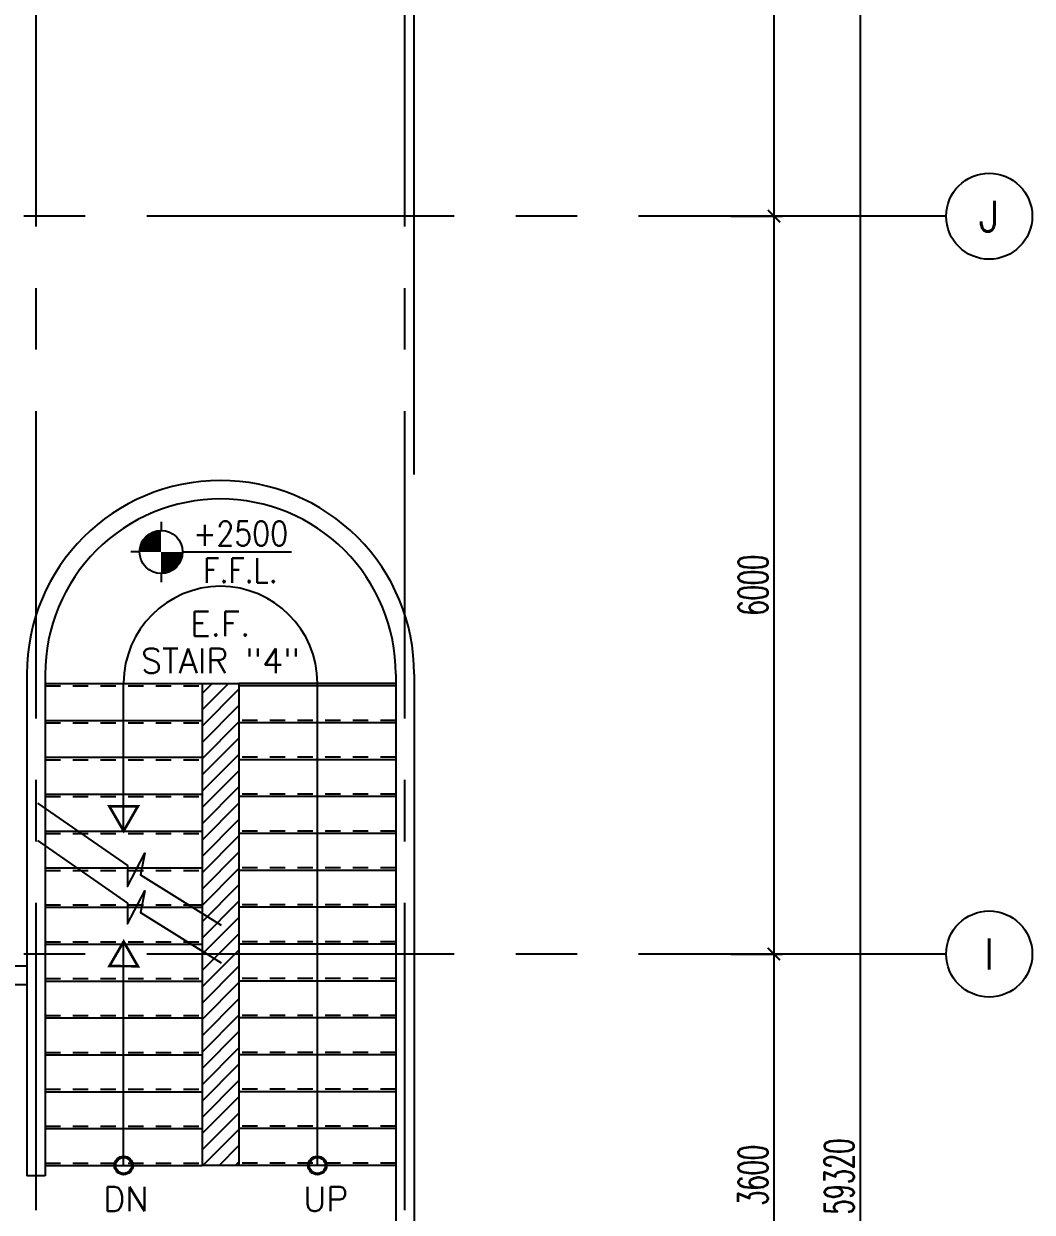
# Model space of a CAD drawing. Extents: x 276011.4 to 276105.3, y 57291.9 to 57371.4.
# Drawn here: x 276097.12 to 276105.32, y 57327.88 to 57337.55 of the extents above; entities that cross this region are included whole.
import ezdxf
from ezdxf.enums import TextEntityAlignment as Align

# ---------------------------------------------------------------- set-up
doc = ezdxf.new("R2010")
doc.units = 0
doc.header["$MEASUREMENT"] = 0
doc.header["$PDMODE"] = 34
doc.linetypes.add('CENTERX2', pattern=[4, 2.5, -0.5, 0.5, -0.5])
doc.linetypes.add('HIDDEN2', pattern=[0.1875, 0.125, -0.0625])
doc.layers.get('0').update_dxf_attribs({"linetype": 'CONTINUOUS'})
doc.layers.get('DEFPOINTS').update_dxf_attribs({"linetype": 'CONTINUOUS'})
for name, color, linetype in [('AX-CR', 2, 'CONTINUOUS'), ('AX-DIM', 4, 'CONTINUOUS'), ('AX-TXT', 2, 'CONTINUOUS'), ('AXES', 11, 'CENTERX2'), ('HAT', 8, 'CONTINUOUS'), ('Hatch', 11, 'CONTINUOUS'), ('LEV-PL', 3, 'CONTINUOUS'), ('RM-NAME', 2, 'CONTINUOUS'), ('ROOF', 7, 'CONTINUOUS'), ('STR', 5, 'CONTINUOUS'), ('WALL', 2, 'CONTINUOUS')]:
    doc.layers.add(name, color=color, linetype=linetype)
doc.styles.add('ROMANS', font='ROMANS.shx', dxfattribs={"width": 0.6})
doc.styles.add('S', font='ROMANS.SHX')
doc.dimstyles.new('STANDARD in', dxfattribs={"dimtxt": 0.24, "dimasz": 0.1, "dimexe": 0.07, "dimexo": 0.05, "dimgap": 0.05, "dimtad": 1, "dimdec": 0, "dimlfac": 1000, "dimzin": 0, "dimdsep": 46, "dimtxsty": 'ROMANS', "dimblk": 'ARCHTICK', "dimcen": 0.05, "dimdle": 0.05, "dimclrd": 4, "dimclre": 4, "dimclrt": 2, "dimadec": 0, "dimazin": 0, "dimtfac": 1, "dimtdec": 0, "dimtmove": 2, "dimatfit": 3, "dimfxl": 0, "dimtolj": 1, "dimtzin": 0, "dimarcsym": 0})

# ---------------------------------------------------------------- blocks, each defined once
blk = doc.blocks.new('_ARCHTICK')
at = {"color": 0, "linetype": 'ByBlock', "const_width": 0.15}
blk.add_lwpolyline([(-0.5, -0.5), (0.5, 0.5)], dxfattribs=at)
blk = doc.blocks.new('*D603')
at = {"layer": 'AX-DIM', "color": 4, "lineweight": -2, "ltscale": 0.3}
for p, q in [((276095.0155, 57370.0113), (276100.3405, 57370.0113)), ((276095.0655, 57369.3613), (276095.0655, 57370.0813)), ((276100.2905, 57333.8829), (276100.2905, 57370.0813))]:
    blk.add_line(p, q, dxfattribs=at)
at = {"layer": 'DEFPOINTS', "color": 0, "ltscale": 0.3}
for p in [(276100.2905, 57370.0113), (276095.0655, 57369.3113), (276100.2905, 57333.8329)]:
    blk.add_point(p, dxfattribs=at)
at = {"layer": 'AX-DIM', "color": 4, "lineweight": -2, "ltscale": 0.3, "xscale": 0.1, "yscale": 0.1, "zscale": 0.1, "rotation": 180}
blk.add_blockref('_ARCHTICK', (276095.0655, 57370.0113), dxfattribs=at)
at = {"layer": 'AX-DIM', "color": 4, "lineweight": -2, "ltscale": 0.3, "xscale": 0.1, "yscale": 0.1, "zscale": 0.1}
blk.add_blockref('_ARCHTICK', (276100.2905, 57370.0113), dxfattribs=at)
at = {"layer": 'AX-DIM', "color": 2, "ltscale": 0.3, "insert": (276097.678, 57370.1813), "char_height": 0.24, "attachment_point": 5, "style": 'ROMANS'}
blk.add_mtext('\\A1;5225', dxfattribs=at)
blk = doc.blocks.new('*D601')
at = {"layer": 'AX-DIM', "color": 4, "lineweight": -2, "ltscale": 0.3}
for p, q in [((276095.1155, 57357.8329), (276103.9855, 57357.8329)), ((276103.9155, 57357.8829), (276103.9155, 57298.4629)), ((276095.1155, 57298.5129), (276103.9855, 57298.5129))]:
    blk.add_line(p, q, dxfattribs=at)
at = {"layer": 'DEFPOINTS', "color": 0, "ltscale": 0.3}
for p in [(276095.0655, 57357.8329), (276095.0655, 57298.5129), (276103.9155, 57298.5129)]:
    blk.add_point(p, dxfattribs=at)
at = {"layer": 'AX-DIM', "color": 4, "lineweight": -2, "ltscale": 0.3, "xscale": 0.1, "yscale": 0.1, "zscale": 0.1}
for p, rotation in [((276103.9155, 57357.8329), 90), ((276103.9155, 57298.5129), 270)]:
    blk.add_blockref('_ARCHTICK', p, dxfattribs=dict(at, rotation=rotation))
at = {"layer": 'AX-DIM', "color": 2, "ltscale": 0.3, "insert": (276103.7455, 57328.1729), "char_height": 0.24, "attachment_point": 5, "rotation": 90, "style": 'ROMANS'}
blk.add_mtext('\\A1;59320', dxfattribs=at)
blk = doc.blocks.new('*D596')
at = {"layer": 'AX-DIM', "color": 4, "lineweight": -2, "ltscale": 0.3}
for p, q in [((276103.2155, 57336.0329), (276103.2155, 57329.9329)), ((276102.8655, 57335.9829), (276103.2855, 57335.9829)), ((276102.8655, 57329.9829), (276103.2855, 57329.9829))]:
    blk.add_line(p, q, dxfattribs=at)
at = {"layer": 'DEFPOINTS', "color": 0, "ltscale": 0.3}
for p in [(276102.8155, 57335.9829), (276102.8155, 57329.9829), (276103.2155, 57329.9829)]:
    blk.add_point(p, dxfattribs=at)
at = {"layer": 'AX-DIM', "color": 4, "lineweight": -2, "ltscale": 0.3, "xscale": 0.1, "yscale": 0.1, "zscale": 0.1}
for p, rotation in [((276103.2155, 57335.9829), 90), ((276103.2155, 57329.9829), 270)]:
    blk.add_blockref('_ARCHTICK', p, dxfattribs=dict(at, rotation=rotation))
at = {"layer": 'AX-DIM', "color": 2, "ltscale": 0.3, "insert": (276103.0455, 57332.9829), "char_height": 0.24, "attachment_point": 5, "rotation": 90, "style": 'ROMANS'}
blk.add_mtext('\\A1;6000', dxfattribs=at)
blk = doc.blocks.new('AXR')
at = {"layer": 'AX-CR'}
blk.add_circle((350, 0), 350, dxfattribs=at)
at = {"layer": 'AX-TXT', "style": 'ROMANS'}
blk.add_attdef('AX', text='', height=250, dxfattribs=at).set_placement((350, 0), align=Align.MIDDLE)
blk = doc.blocks.new('*D592')
at = {"layer": 'AX-DIM', "color": 4, "lineweight": -2, "ltscale": 0.3}
for p, q in [((276103.2155, 57330.0329), (276103.2155, 57326.3329)), ((276102.8655, 57329.9829), (276103.2855, 57329.9829)), ((276102.8655, 57326.3829), (276103.2855, 57326.3829))]:
    blk.add_line(p, q, dxfattribs=at)
at = {"layer": 'DEFPOINTS', "color": 0, "ltscale": 0.3}
for p in [(276102.8155, 57329.9829), (276102.8155, 57326.3829), (276103.2155, 57326.3829)]:
    blk.add_point(p, dxfattribs=at)
at = {"layer": 'AX-DIM', "color": 4, "lineweight": -2, "ltscale": 0.3, "xscale": 0.1, "yscale": 0.1, "zscale": 0.1}
for p, rotation in [((276103.2155, 57329.9829), 90), ((276103.2155, 57326.3829), 270)]:
    blk.add_blockref('_ARCHTICK', p, dxfattribs=dict(at, rotation=rotation))
at = {"layer": 'AX-DIM', "color": 2, "ltscale": 0.3, "insert": (276103.0455, 57328.1829), "char_height": 0.24, "attachment_point": 5, "rotation": 90, "style": 'ROMANS'}
blk.add_mtext('\\A1;3600', dxfattribs=at)
blk = doc.blocks.new('*D588')
at = {"layer": 'AX-DIM', "color": 4, "lineweight": -2, "ltscale": 0.3}
for p, q in [((276102.8655, 57343.1829), (276103.2855, 57343.1829)), ((276103.2155, 57343.2329), (276103.2155, 57335.9329)), ((276102.8655, 57335.9829), (276103.2855, 57335.9829))]:
    blk.add_line(p, q, dxfattribs=at)
at = {"layer": 'DEFPOINTS', "color": 0, "ltscale": 0.3}
for p in [(276102.8155, 57343.1829), (276102.8155, 57335.9829), (276103.2155, 57335.9829)]:
    blk.add_point(p, dxfattribs=at)
at = {"layer": 'AX-DIM', "color": 4, "lineweight": -2, "ltscale": 0.3, "xscale": 0.1, "yscale": 0.1, "zscale": 0.1}
for p, rotation in [((276103.2155, 57343.1829), 90), ((276103.2155, 57335.9829), 270)]:
    blk.add_blockref('_ARCHTICK', p, dxfattribs=dict(at, rotation=rotation))
at = {"layer": 'AX-DIM', "color": 2, "ltscale": 0.3, "insert": (276103.0455, 57339.5829), "char_height": 0.24, "attachment_point": 5, "rotation": 90, "style": 'ROMANS'}
blk.add_mtext('\\A1;7200', dxfattribs=at)
blk = doc.blocks.new('LEV1')
at = {"layer": 'LEV-PL'}
for p, q in [((0, 245), (0, 175)), ((-175, 0), (-245, 0)), ((175, 0), (1061.3, 0)), ((0, -175), (0, -245))]:
    blk.add_line(p, q, dxfattribs=at)
at = {"layer": 'LEV-PL', "const_width": 175}
for points in [[(-87.5, 0, -0.414214), (0, 87.5, -1)], [(87.5, 0, -0.414214), (0, -87.5, -1)]]:
    blk.add_lwpolyline(points, format="xyb", dxfattribs=at)
at = {"layer": 'LEV-PL'}
blk.add_circle((0, 0), 175, dxfattribs=at)
at = {"layer": 'LEV-PL', "color": 4, "style": 'S', "width": 0.85}
for tag, p in [('+0000', (646.1, 50)), ('F.F.L.', (646.1, -250))]:
    blk.add_attdef(tag, text='', height=200, dxfattribs=at).set_placement(p, align=Align.CENTER)

msp = doc.modelspace()

# ---------------------------------------------------------------- hatches: boundary and pattern name
at = {"layer": 'Hatch', "linetype": 'ByBlock', "ltscale": 0.3}
h = msp.add_hatch(dxfattribs=at)
h.set_pattern_fill('ANSI31', color=256, scale=0.75, style=0)
h.set_pattern_definition([(45, (0, 0), (-0.066291260736, 0.066291260736), [])])
h.paths.add_polyline_path([(276098.8655, 57332.1831), (276098.5655, 57332.1831), (276098.5655, 57330.0079), (276098.6056, 57329.9829), (276098.8655, 57329.9829)])
h.paths.add_polyline_path([(276098.8655, 57329.9829), (276098.5655, 57329.9829), (276098.5655, 57328.2631), (276098.8655, 57328.2631)])

# ---------------------------------------------------------------- linework, layer by layer
for points in [[(276097.2276, 57331.2109), (276097.9589, 57330.7031), (276097.9589, 57330.5328), (276098.0993, 57330.8017), (276098.0642, 57330.6263), (276098.7195, 57330.2172)], [(276097.2276, 57330.9055), (276097.9589, 57330.3977), (276097.9589, 57330.2274), (276098.0993, 57330.4963), (276098.0642, 57330.321), (276098.7195, 57329.9118)]]:
    msp.add_lwpolyline(points)
at = {"layer": 'AXES'}
for p, q in [((276097.2155, 57291.8986), (276097.2155, 57370.7113)), ((276100.2155, 57291.8986), (276100.2155, 57370.7113)), ((276104.6155, 57335.9829), (276036.5755, 57335.9829)), ((276104.6155, 57335.9829), (276052.5255, 57335.9829)), ((276104.6155, 57329.9829), (276052.5255, 57329.9829))]:
    msp.add_line(p, q, dxfattribs=at)
at = {"layer": 'ROOF'}
for p, q in [((276098.5655, 57332.1831), (276098.5655, 57328.2631)), ((276098.5655, 57332.1831), (276098.8655, 57332.1831)), ((276098.8655, 57332.1831), (276098.8655, 57328.2631)), ((276097.1405, 57329.8829), (276095.0655, 57329.8829)), ((276097.1405, 57329.7329), (276095.0655, 57329.7329)), ((276098.8655, 57328.2631), (276098.5655, 57328.2631))]:
    msp.add_line(p, q, dxfattribs=at)
at = {"layer": 'STR'}
for p, q in [((276097.2905, 57332.1831), (276098.5655, 57332.1831)), ((276097.928, 57330.9831), (276097.928, 57332.1856)), ((276100.1405, 57332.1831), (276098.8655, 57332.1831)), ((276100.1405, 57332.1631), (276098.8655, 57332.1631)), ((276099.503, 57328.2631), (276099.503, 57332.1856)), ((276097.2905, 57331.8831), (276098.5655, 57331.8831)), ((276100.1405, 57331.8631), (276098.8655, 57331.8631)), ((276097.2905, 57331.5831), (276098.5655, 57331.5831)), ((276100.1405, 57331.5631), (276098.8655, 57331.5631)), ((276097.2905, 57331.2831), (276098.5655, 57331.2831)), ((276100.1405, 57331.2631), (276098.8655, 57331.2631)), ((276097.2905, 57330.9831), (276098.5655, 57330.9831)), ((276100.1405, 57330.9631), (276098.8655, 57330.9631)), ((276097.2905, 57330.6831), (276098.5655, 57330.6831)), ((276100.1405, 57330.6631), (276098.8655, 57330.6631)), ((276098.4537, 57330.3831), (276098.5655, 57330.3831)), ((276097.2905, 57330.3631), (276098.5655, 57330.3631)), ((276098.4857, 57330.3631), (276098.5655, 57330.3631)), ((276100.1405, 57330.3631), (276098.8655, 57330.3631)), ((276097.2905, 57330.0631), (276098.5655, 57330.0631)), ((276097.928, 57328.2631), (276097.928, 57330.0631)), ((276100.1405, 57330.0631), (276098.8655, 57330.0631)), ((276097.2905, 57329.7631), (276098.5655, 57329.7631)), ((276100.1405, 57329.7631), (276098.8655, 57329.7631)), ((276097.2905, 57329.4631), (276098.5655, 57329.4631)), ((276100.1405, 57329.4631), (276098.8655, 57329.4631)), ((276097.2905, 57329.1631), (276098.5655, 57329.1631)), ((276100.1405, 57329.1631), (276098.8655, 57329.1631)), ((276097.2905, 57328.8631), (276098.5655, 57328.8631)), ((276100.1405, 57328.8631), (276098.8655, 57328.8631)), ((276097.2905, 57328.5631), (276098.5655, 57328.5631)), ((276100.1405, 57328.5631), (276098.8655, 57328.5631)), ((276097.2905, 57328.2631), (276098.5655, 57328.2631)), ((276100.1405, 57328.2631), (276098.8655, 57328.2631))]:
    msp.add_line(p, q, dxfattribs=at)
at = {"layer": 'STR', "linetype": 'HIDDEN2'}
for p, q in [((276097.2905, 57332.1631), (276098.5655, 57332.1631)), ((276100.1405, 57332.1831), (276098.8655, 57332.1831)), ((276100.1405, 57332.1631), (276098.8655, 57332.1631)), ((276097.2905, 57331.8631), (276098.5655, 57331.8631)), ((276100.1405, 57331.8831), (276098.8655, 57331.8831)), ((276097.2905, 57331.5631), (276098.5655, 57331.5631)), ((276100.1405, 57331.5831), (276098.8655, 57331.5831)), ((276097.2905, 57331.2631), (276098.5655, 57331.2631)), ((276100.1405, 57331.2831), (276098.8655, 57331.2831)), ((276097.2905, 57330.9631), (276098.5655, 57330.9631)), ((276100.1405, 57330.9831), (276098.8655, 57330.9831)), ((276100.1405, 57330.6831), (276098.8655, 57330.6831)), ((276097.2905, 57330.6631), (276098.5655, 57330.6631)), ((276097.2905, 57330.3831), (276098.5655, 57330.3831)), ((276098.4537, 57330.3831), (276098.5655, 57330.3831)), ((276100.1405, 57330.3831), (276098.8655, 57330.3831)), ((276098.4857, 57330.3631), (276098.5655, 57330.3631)), ((276097.2905, 57330.0831), (276098.5655, 57330.0831)), ((276100.1405, 57330.0831), (276098.8655, 57330.0831)), ((276097.2905, 57329.7831), (276098.5655, 57329.7831)), ((276100.1405, 57329.7831), (276098.8655, 57329.7831)), ((276097.2905, 57329.4831), (276098.5655, 57329.4831)), ((276100.1405, 57329.4831), (276098.8655, 57329.4831)), ((276097.2905, 57329.1831), (276098.5655, 57329.1831)), ((276100.1405, 57329.1831), (276098.8655, 57329.1831)), ((276097.2905, 57328.8831), (276098.5655, 57328.8831)), ((276100.1405, 57328.8831), (276098.8655, 57328.8831)), ((276097.2905, 57328.5831), (276098.5655, 57328.5831)), ((276100.1405, 57328.5831), (276098.8655, 57328.5831)), ((276097.2905, 57328.2831), (276098.5655, 57328.2831)), ((276100.1405, 57328.2831), (276098.8655, 57328.2831))]:
    msp.add_line(p, q, dxfattribs=at)
at = {"layer": 'STR', "const_width": 0.0215}
for points in [[(276097.8121, 57331.1829), (276097.928, 57330.9831), (276098.0431, 57331.1834)], [(276097.8121, 57329.8843), (276097.928, 57330.0841), (276098.0431, 57329.8838)]]:
    msp.add_lwpolyline(points, close=True, dxfattribs=at)
at = {"layer": 'STR'}
for centre, radius in [((276097.928, 57328.2631), 0.075), ((276097.928, 57328.2631), 0.065), ((276099.503, 57328.2631), 0.075), ((276099.503, 57328.2631), 0.065)]:
    msp.add_circle(centre, radius, dxfattribs=at)
msp.add_arc((276098.7155, 57332.1856), 0.7875, 0, 180, dxfattribs=at)
at = {"layer": 'WALL'}
for p, q in [((276097.1405, 57332.2585), (276097.1405, 57328.1784)), ((276097.2905, 57332.2585), (276097.2905, 57328.1784)), ((276100.1405, 57332.2585), (276100.1405, 57326.6329)), ((276100.2905, 57332.2585), (276100.2905, 57326.4829))]:
    msp.add_line(p, q, dxfattribs=at)
at = {"layer": 'WALL', "linetype": 'ByBlock', "ltscale": 0.3}
msp.add_line((276097.2905, 57328.1784), (276097.1405, 57328.1784), dxfattribs=at)
at = {"layer": 'WALL'}
for radius, start, end in [(1.575, 90, 180), (1.575, 359.99997, 90), (1.425, 90, 180.00002), (1.425, 359.99997, 90)]:
    msp.add_arc((276098.7155, 57332.2585), radius, start, end, dxfattribs=at)

# ---------------------------------------------------------------- block references
at = {"layer": 'AXES', "xscale": 0.001, "yscale": 0.001, "zscale": 0.001}
for p, values in [((276104.6155, 57335.9829), {'AX': 'J'}), ((276104.6155, 57329.9829), {'AX': 'I'})]:
    msp.add_blockref('AXR', p, dxfattribs=at).add_auto_attribs(values)
at = {"layer": 'HAT', "xscale": 0.001, "yscale": 0.001, "zscale": 0.001}
msp.add_blockref('LEV1', (276098.2327, 57333.2527), dxfattribs=at).add_auto_attribs({'F.F.L.': 'F.F.L.', '+0000': '+2500'})

# ---------------------------------------------------------------- texts
at = {"layer": 'RM-NAME', "style": 'ROMANS'}
for s, p in [('E.F.', (276098.7153, 57332.6681)), ('STAIR "4"', (276098.7153, 57332.3681)), ('DN', (276097.9463, 57327.9905)), ('UP', (276099.5716, 57327.9905))]:
    msp.add_text(s, height=0.2, dxfattribs=at).set_placement(p, align=Align.MIDDLE)

# ---------------------------------------------------------------- dimensions: what is measured, and where the dimension line sits
at = {"layer": 'AX-DIM'}
dim = msp.add_linear_dim(base=(276100.2905, 57370.0113), p1=(276095.0655, 57369.3113), p2=(276100.2905, 57333.8329), dimstyle='STANDARD in', dxfattribs=at)
dim.commit()
dim.dimension.update_dxf_attribs({"geometry": '*D603', "text_midpoint": (276097.678, 57370.1813)})
for base, p1, p2, picture, middle in [((276103.9155, 57298.5129), (276095.0655, 57357.8329), (276095.0655, 57298.5129), '*D601', (276103.7455, 57328.1729)), ((276103.2155, 57335.9829), (276102.8155, 57343.1829), (276102.8155, 57335.9829), '*D588', (276103.0455, 57339.5829)), ((276103.2155, 57329.9829), (276102.8155, 57335.9829), (276102.8155, 57329.9829), '*D596', (276103.0455, 57332.9829)), ((276103.2155, 57326.3829), (276102.8155, 57329.9829), (276102.8155, 57326.3829), '*D592', (276103.0455, 57328.1829))]:
    dim = msp.add_linear_dim(base=base, p1=p1, p2=p2, angle=270, dimstyle='STANDARD in', dxfattribs=at)
    dim.commit()
    dim.dimension.update_dxf_attribs({"geometry": picture, "text_midpoint": middle})

doc.saveas('drawing.dxf')
